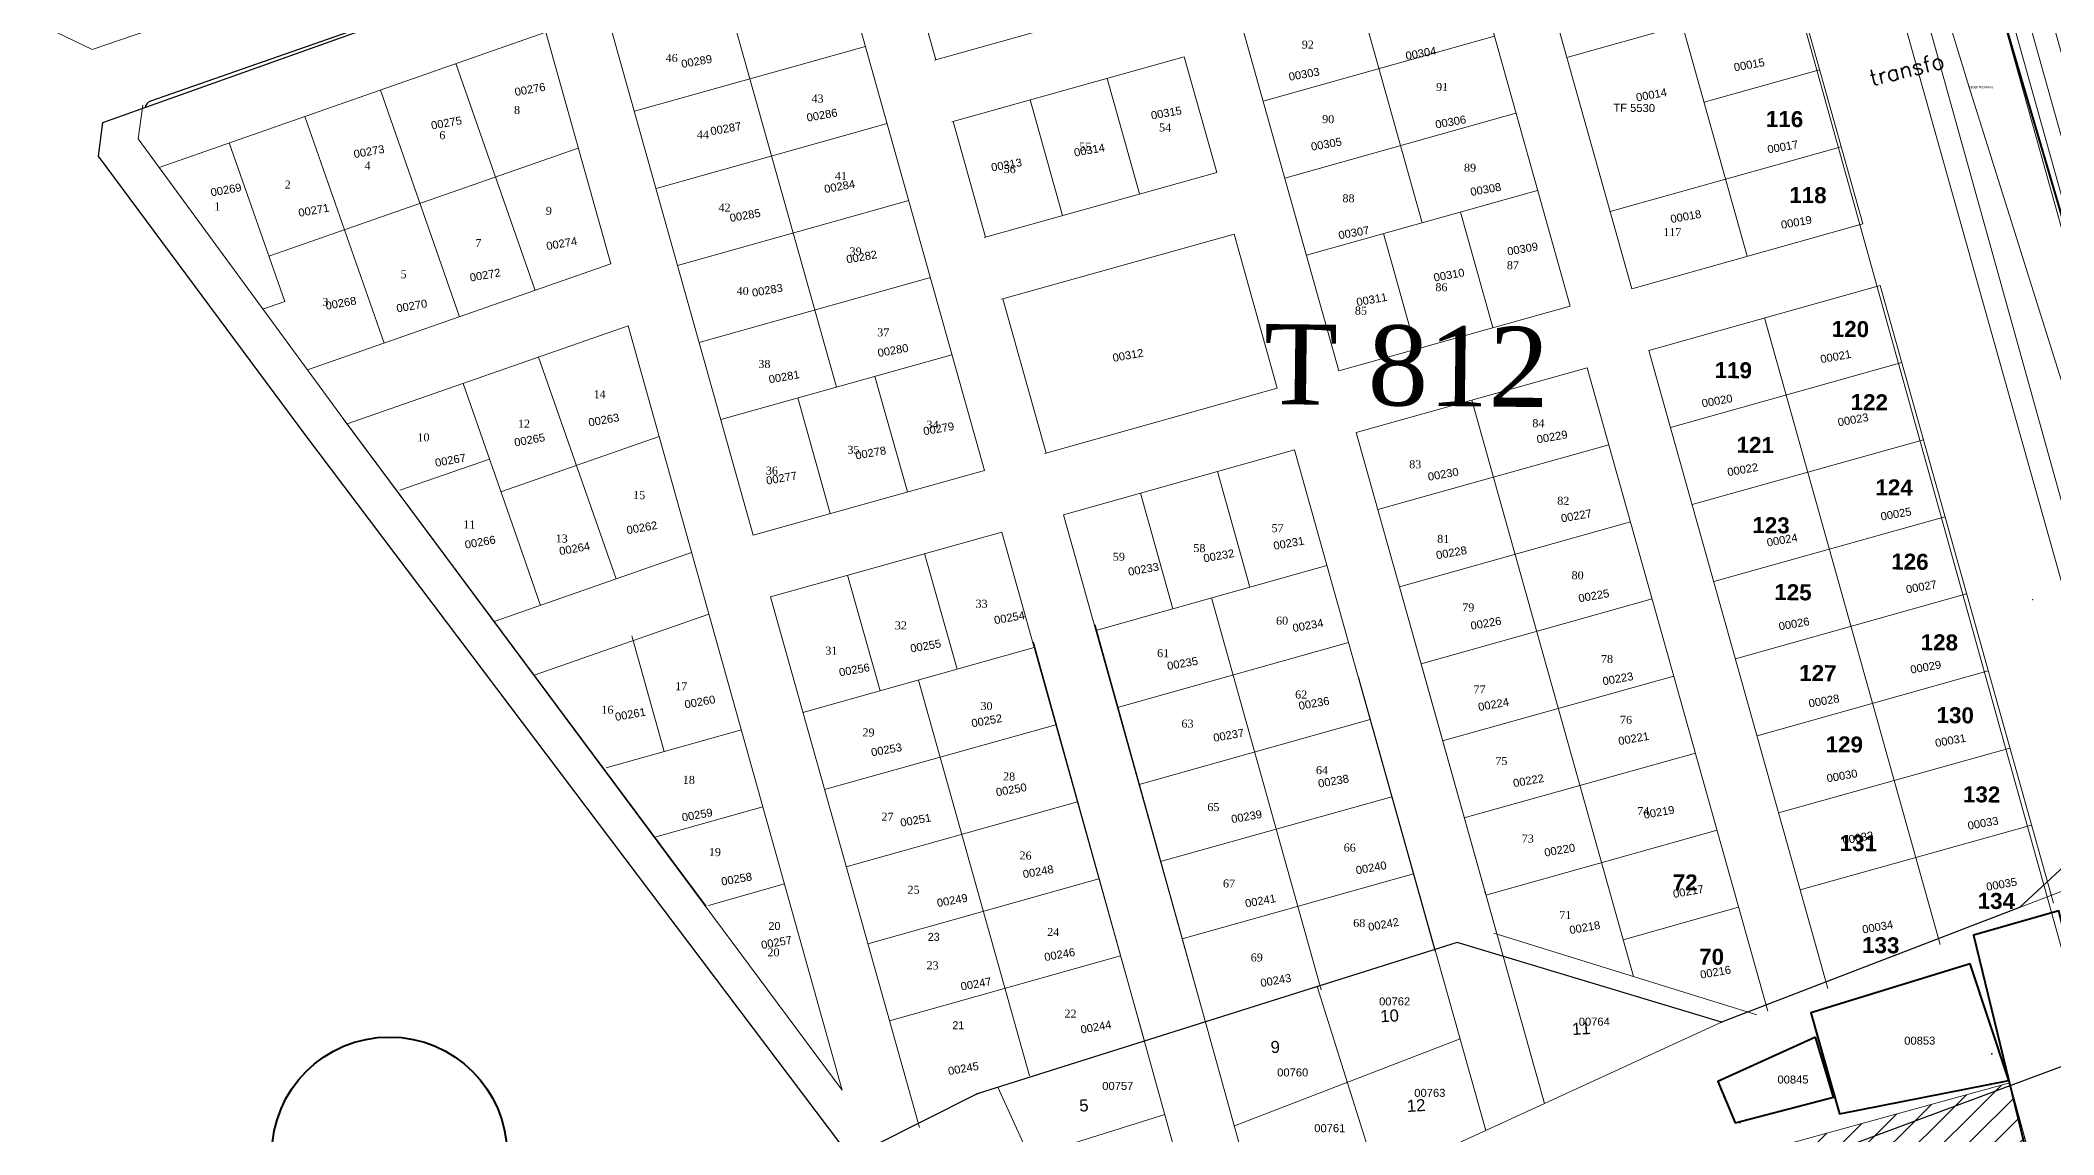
# Model space of a CAD drawing. Header units: metres. Extents: x 251686 to 255059, y 1627526 to 1631912.
# Drawn here: x 253424.3 to 253675.9, y 1630406.9 to 1630543.6 of the extents above; entities that cross this region are included whole.
import ezdxf
from ezdxf.enums import TextEntityAlignment as Align

# ---------------------------------------------------------------- set-up
doc = ezdxf.new("R2010")
doc.units = ezdxf.units.M
doc.header["$MEASUREMENT"] = 0
for name, color, linetype in [('A_revoir_niveau_0', 7, 'Continuous'), ('limites_parcelles', 7, 'Continuous'), ('limites_sections', 7, 'Continuous'), ('limites_tf', 7, 'Continuous'), ('numero_lot', 7, 'Continuous'), ('numero_parcelle', 7, 'Continuous'), ('toponymie', 7, 'Continuous')]:
    doc.layers.add(name, color=color, linetype=linetype)
for name, color, linetype, lineweight in [('Cotation Surface1', 1, 'Continuous', 0), ('Numero_TF', 7, 'Continuous', 0), ('PROJET TOSYALI', 6, 'Continuous', 30), ('TITRE FONCIER', 7, 'Continuous', 0), ('TopoAlt1', 3, 'Continuous', 0), ('TopoMat1', 4, 'Continuous', 0)]:
    doc.layers.add(name, color=color, linetype=linetype, lineweight=lineweight)
doc.layers.add('Lignes HT Vectorisées', color=6, linetype='Continuous', lineweight=0, true_color=0xff00ff)
doc.styles.get("Standard").update_dxf_attribs({"font": 'txt.shx'})
doc.styles.add('Style-Arial', font='arial.ttf')
doc.styles.add('Style-FANCY', font='times.ttf')
doc.styles.add('style1', font='')
doc.styles.get('style1').set_extended_font_data('Times New Roman', bold=True)

# ---------------------------------------------------------------- blocks, each defined once
blk = doc.blocks.new('TCPOINT_4')
at = {"color": 0, "lineweight": -2}
blk.add_point((0, 0), dxfattribs=at)
at = {"layer": 'TopoAlt1', "color": 0, "lineweight": -2}
blk.add_attdef('ALT', text='', height=0.015, dxfattribs=at).set_placement((0.005, -0.005), align=Align.TOP_LEFT)
at = {"layer": 'TopoMat1', "color": 0, "lineweight": -2}
blk.add_attdef('MAT', (0.005, 0.005), '', height=0.015, dxfattribs=at)

msp = doc.modelspace()

# ---------------------------------------------------------------- hatches: boundary and pattern name
at = {"layer": 'A_revoir_niveau_0', "linetype": 'Continuous'}
h = msp.add_hatch(dxfattribs=at)
h.set_pattern_fill('ANSI31', color=256, style=0, pattern_type=2)
h.set_pattern_definition([(44.7981, (0, 0), (-1.5659972348, 1.5770728933), [])])
h.paths.add_polyline_path([(253638.943337, 1630404.753864), (253670.42, 1630413.4), (253675.115048, 1630396.37835), (253643.65736, 1630387.725147)])

# ---------------------------------------------------------------- linework, layer by layer
at = {"layer": 'A_revoir_niveau_0', "color": 80, "linetype": 'Continuous', "lineweight": 0}
for p in [(253634.86838, 1630637.677051), (253685.93738, 1630472.284051)]:
    msp.add_line(p, (253665.29938, 1630537.903051), dxfattribs=at)
at = {"layer": 'A_revoir_niveau_0', "color": 7, "linetype": 'Continuous', "lineweight": 0}
for p, q in [((253669.761, 1630545.695), (253710.374, 1630400.166)), ((253670.860255, 1630545.832426), (253711.473255, 1630400.303426))]:
    msp.add_line(p, q, dxfattribs=at)
at = {"layer": 'A_revoir_niveau_0', "linetype": 'Continuous'}
msp.add_point((253668.20531, 1630417.057552), dxfattribs=at)
at = {"layer": 'Cotation Surface1', "color": 1, "linetype": 'Continuous', "lineweight": 40}
msp.add_circle((253467.950618, 1630404.443439, -0.000019), 14.694333, dxfattribs=at)
at = {"layer": 'Lignes HT Vectorisées', "color": 5, "flags": 128}
msp.add_lwpolyline([(253756.669149, 1629670.287472), (253861.621399, 1629827.964829), (253775.882942, 1630131.985118), (253683.847384, 1630461.074745), (253586.374624, 1630811.106198), (253617.63126, 1631056.920646), (253648.501603, 1631303.479896), (253822.386232, 1631416.29853), (253967.163614, 1631512.857485)], dxfattribs=at)
at = {"layer": 'limites_parcelles', "color": 7, "linetype": 'Continuous', "lineweight": 0}
for p, q in [((253621.823751, 1630628.544618), (253652.072786, 1630520.706796)), ((253610.990017, 1630611.624979), (253637.627868, 1630516.654653)), ((253600.025817, 1630595.172562), (253623.185232, 1630512.603695)), ((253594.145864, 1630586.51364), (253615.482342, 1630510.442997)), ((253579.703214, 1630582.462731), (253596.988867, 1630520.834437)), ((253565.485239, 1630577.607308), (253586.598092, 1630502.340824)), ((253529.182173, 1630566.325216), (253536.234899, 1630541.182132)), ((253521.538733, 1630563.949467), (253542.304877, 1630489.916361)), ((253507.321709, 1630559.094207), (253523.811053, 1630500.307703)), ((253492.879108, 1630555.043124), (253513.419571, 1630481.813892)), ((253536.075054, 1630541.137294), (253565.120168, 1630549.284591)), ((253615.082807, 1630541.488825), (253643.970366, 1630549.591926)), ((253487.487535, 1630544.641169), (253439.185438, 1630527.763088)), ((253487.487535, 1630544.641169), (253495.605972, 1630515.698505)), ((253498.565599, 1630534.770095), (253527.45044, 1630542.872434)), ((253577.145268, 1630536.040143), (253606.029518, 1630544.142317)), ((253476.269274, 1630540.721126), (253486.165724, 1630512.399761)), ((253538.2357, 1630533.434593), (253567.280814, 1630541.581889)), ((253567.280753, 1630541.581872), (253571.331984, 1630527.139312)), ((253632.227394, 1630535.911999), (253646.671173, 1630539.96355)), ((253466.829026, 1630537.422382), (253476.725476, 1630509.101016)), ((253557.65238, 1630538.881051), (253561.703611, 1630524.438492)), ((253436.569241, 1630531.33592), (253437.141628, 1630535.52034)), ((253548.024007, 1630536.18023), (253552.075238, 1630521.737671)), ((253457.388777, 1630534.123637), (253467.285228, 1630505.802272)), ((253501.266321, 1630525.141695), (253530.151247, 1630533.244057)), ((253538.395536, 1630533.479427), (253542.446729, 1630519.036857)), ((253579.846075, 1630526.411766), (253608.730325, 1630534.51394)), ((253462.247184, 1630496.265374), (253436.569241, 1630531.33592)), ((253436.569398, 1630531.336035), (253448.449235, 1630515.110733)), ((253447.948529, 1630530.824893), (253454.875812, 1630511.000603)), ((253491.546663, 1630530.170159), (253452.896565, 1630516.664752)), ((253620.484421, 1630522.232071), (253649.371979, 1630530.335173)), ((253542.28691, 1630518.992027), (253571.332024, 1630527.139324)), ((253582.546839, 1630516.783378), (253611.431132, 1630524.885563)), ((253503.967043, 1630515.513294), (253532.852053, 1630523.61568)), ((253601.803056, 1630522.18484), (253605.853909, 1630507.742391)), ((253623.185232, 1630512.603695), (253652.072786, 1630520.706796)), ((253544.447555, 1630511.289326), (253573.492669, 1630519.436622)), ((253573.492641, 1630519.436614), (253578.894283, 1630500.179868)), ((253592.174679, 1630519.484034), (253596.225475, 1630505.041785)), ((253495.605972, 1630515.698505), (253457.712994, 1630502.457407)), ((253506.667765, 1630505.884893), (253535.55286, 1630513.987303)), ((253625.346587, 1630504.901193), (253654.233044, 1630513.003985)), ((253654.233044, 1630513.003985), (253675.875884, 1630435.844534)), ((253454.875812, 1630511.000603), (253452.154562, 1630510.049724)), ((253544.607365, 1630511.334153), (253550.008956, 1630492.077393)), ((253586.598092, 1630502.340824), (253615.482342, 1630510.442997)), ((253497.770953, 1630507.980194), (253462.659956, 1630495.710985)), ((253497.770953, 1630507.980194), (253524.547772, 1630412.519395)), ((253639.789166, 1630508.952354), (253661.740904, 1630430.693389)), ((253625.346587, 1630504.901193), (253647.700591, 1630425.208127)), ((253486.590698, 1630504.073359), (253496.276427, 1630476.354508)), ((253509.368487, 1630496.256493), (253538.253667, 1630504.358926)), ((253588.757481, 1630494.63777), (253617.643892, 1630502.74055)), ((253617.643892, 1630502.74055), (253640.182612, 1630422.384578)), ((253628.047394, 1630495.272816), (253656.93385, 1630503.375608)), ((253477.150431, 1630500.77467), (253483.902221, 1630481.452236)), ((253528.625381, 1630501.658145), (253532.676483, 1630487.215615)), ((253549.849169, 1630492.032572), (253578.894283, 1630500.179868)), ((253518.997004, 1630498.957338), (253523.048089, 1630484.514869)), ((253603.200055, 1630498.688953), (253623.393852, 1630426.697524)), ((253524.547772, 1630412.519395), (253462.176641, 1630496.369483)), ((253507.528021, 1630435.501627), (253462.255433, 1630496.254108)), ((253588.757481, 1630494.63777), (253606.276236, 1630432.18294)), ((253501.657567, 1630494.124206), (253481.888126, 1630487.21622)), ((253552.16929, 1630484.374604), (253581.055471, 1630492.477319)), ((253581.055471, 1630492.477319), (253598.627998, 1630429.827241)), ((253591.458288, 1630485.009393), (253620.344699, 1630493.112173)), ((253630.748201, 1630485.644439), (253659.634657, 1630493.747231)), ((253480.449159, 1630491.334292), (253469.261716, 1630487.424945)), ((253513.419571, 1630481.813892), (253542.304877, 1630489.916361)), ((253571.426055, 1630489.77618), (253575.477227, 1630475.333644)), ((253561.797673, 1630487.075392), (253565.84885, 1630472.632837)), ((253552.16929, 1630484.374604), (253569.947134, 1630420.996117)), ((253515.580831, 1630474.111362), (253544.465202, 1630482.21357)), ((253544.465202, 1630482.21357), (253562.296896, 1630418.640438)), ((253594.159095, 1630475.381016), (253623.045506, 1630483.483796)), ((253633.449007, 1630476.016062), (253662.335464, 1630484.118854)), ((253505.716695, 1630479.653197), (253481.027959, 1630471.026274)), ((253483.902221, 1630481.452236), (253486.83616, 1630473.055819)), ((253534.83762, 1630479.51285), (253538.8887, 1630465.070384)), ((253525.209225, 1630476.812106), (253529.260323, 1630462.369577)), ((253556.220501, 1630469.932039), (253585.106681, 1630478.034753)), ((253636.149814, 1630466.387685), (253665.036271, 1630474.490477)), ((253507.878216, 1630471.950741), (253486.050111, 1630464.323401)), ((253515.580831, 1630474.111362), (253534.173009, 1630407.828574)), ((253570.663038, 1630473.983241), (253584.389707, 1630425.047299)), ((253596.859902, 1630465.752639), (253625.746312, 1630473.855419)), ((253498.249862, 1630469.249853), (253502.301173, 1630454.807404)), ((253556.164329, 1630470.611696), (253577.236298, 1630394.755202)), ((253519.631946, 1630459.66877), (253548.516412, 1630467.771004)), ((253569.871846, 1630391.374932), (253548.454748, 1630468.47385)), ((253558.921307, 1630460.303662), (253587.807488, 1630468.406376)), ((253596.71551, 1630466.334775), (253612.29139, 1630410.84542)), ((253599.560708, 1630456.124262), (253628.447119, 1630464.227042)), ((253638.850621, 1630456.759308), (253667.737077, 1630464.8621)), ((253534.074512, 1630463.719981), (253547.936801, 1630414.299671)), ((253604.95631, 1630407.478633), (253589.067526, 1630464.082711)), ((253495.039199, 1630452.770385), (253511.92955, 1630457.508211)), ((253522.332847, 1630450.04042), (253551.217219, 1630458.142627)), ((253561.622114, 1630450.675285), (253590.508295, 1630458.777999)), ((253602.261515, 1630446.495885), (253631.147926, 1630454.598665)), ((253641.551428, 1630447.130931), (253670.437884, 1630455.233723)), ((253564.322921, 1630441.046908), (253593.209102, 1630449.149622)), ((253501.126771, 1630444.092012), (253514.630356, 1630447.879834)), ((253525.033654, 1630440.412043), (253553.918026, 1630448.51425)), ((253604.962322, 1630436.867509), (253633.848733, 1630444.970288)), ((253644.252234, 1630437.502554), (253673.138691, 1630445.605346)), ((253567.023728, 1630431.418531), (253595.909908, 1630439.521245)), ((253507.822884, 1630435.584338), (253517.331163, 1630438.251457)), ((253527.734461, 1630430.783666), (253556.618833, 1630438.885873)), ((253622.105564, 1630431.290305), (253636.549539, 1630435.341911)), ((253638.81421, 1630421.92779), (253605.951861, 1630432.092578)), ((253530.435268, 1630421.155289), (253559.319639, 1630429.257496)), ((253569.932511, 1630421.044557), (253598.612434, 1630430.075523)), ((253607.134148, 1630429.218187), (253634.413991, 1630420.999651)), ((253591.480174, 1630401.293113), (253583.879899, 1630425.429547)), ((253573.548515, 1630408.030766), (253601.749305, 1630418.903647)), ((253541.379248, 1630412.053474), (253562.296959, 1630418.640213)), ((253528.075509, 1630405.340312), (253541.379248, 1630412.053474)), ((253543.969926, 1630412.862372), (253556.623723, 1630385.29407)), ((253638.943337, 1630404.753864, 0.000001), (253670.42, 1630413.4, 0.000001)), ((253670.42, 1630413.4, 0.000001), (253675.115048, 1630396.37835, 0.000001)), ((253547.961866, 1630404.165298), (253564.842104, 1630409.480684))]:
    msp.add_line(p, q, dxfattribs=at)
at = {"layer": 'limites_parcelles', "color": 7, "lineweight": 0, "flags": 128}
msp.add_lwpolyline([(253761.441639, 1630127.929408), (253669.399425, 1630457.042785), (253571.924424, 1630807.082271), (253571.51908, 1630809.029393), (253571.374904, 1630811.013026), (253571.494427, 1630812.998296), (253602.749246, 1631058.798456), (253633.6178, 1631305.343416), (253634.165779, 1631307.894016), (253635.14739, 1631310.311098), (253636.532942, 1631312.521547), (253638.280524, 1631314.458505), (253640.337273, 1631316.063379), (253814.14227, 1631428.830345), (253814.14227, 1631428.830345), (253950.854808, 1631520.01047), (253983.472344, 1631505.704533), (253830.629866, 1631403.767217), (253662.51866, 1631294.693741), (253632.51326, 1631055.042836), (253601.636463, 1630812.215479), (253698.295348, 1630465.106707), (253790.324263, 1630136.040833)], dxfattribs=at)
at = {"layer": 'limites_parcelles', "color": 7, "linetype": 'Continuous', "lineweight": 0, "flags": 128}
for points in [[(253430.813513, 1630542.47556), (253417.369663, 1630548.992124)], [(253430.813513, 1630542.47556), (253448.617269, 1630548.545235)]]:
    msp.add_lwpolyline(points, dxfattribs=at)
at = {"layer": 'limites_parcelles', "color": 7, "linetype": 'Continuous', "lineweight": 0}
for p in [(253665.29938, 1630537.903051), (253636.728647, 1630408.411416)]:
    msp.add_point(p, dxfattribs=at)
at = {"layer": 'limites_sections', "color": 112, "linetype": 'Continuous', "lineweight": 40, "flags": 128}
for points in [[(254450.84006, 1630759.175246), (254395.3871, 1630569.1026), (254353.2541, 1630409.5098), (254348.492261, 1630392.388149), (254237.72828, 1630442.844843), (254040.038076, 1630496.898217), (253942.172035, 1630521.14592), (253859.148201, 1630539.484772), (253853.186893, 1630453.726815), (253808.243015, 1630442.914881), (253793.178897, 1630438.29059), (253774.754402, 1630423.155021), (253711.134092, 1630399.982213), (253678.015836, 1630518.052824), (253627.848348, 1630688.389303), (253621.624412, 1630712.828844), (253610.975151, 1630786.918169), (253609.69659, 1630931.397239), (253737.566314, 1630938.284849), (253928.216166, 1630961.492497), (253976.914647, 1630881.792805), (254242.098307, 1630809.467069), (254450.84006, 1630759.175246)], [(253571.047075, 1630723.599568), (253600.186297, 1630706.548526), (253621.817231, 1630711.994443), (253628.041124, 1630687.554872), (253678.208666, 1630517.218459), (253711.262634, 1630399.425895), (253749.054407, 1630241.188111), (253786.719032, 1630083.077529), (253667.019158, 1630061.048467), (253520.677582, 1630008.003458), (253349.874626, 1629905.007271), (253370.894891, 1630071.745612), (253278.664905, 1630062.128606), (253271.082561, 1630189.80614), (253238.792095, 1630544.179111), (253486.322083, 1630710.425653), (253532.904976, 1630728.2652), (253571.047075, 1630723.599568)]]:
    msp.add_lwpolyline(points, close=True, dxfattribs=at)
at = {"layer": 'limites_tf', "color": 5, "linetype": 'Continuous', "lineweight": 0}
for p, q in [((253641.317297, 1630658.258494, -0.000014), (253698.361121, 1630455.010481, -0.000014)), ((253684.765812, 1630447.912908, -0.000014), (253630.377171, 1630641.539893, -0.000014)), ((253687.796568, 1630441.501668), (253671.664644, 1630435.308476)), ((253634.413991, 1630420.999651), (253671.664644, 1630435.308476)), ((253544.147431, 1630379.567476), (253634.413991, 1630420.999651))]:
    msp.add_line(p, q, dxfattribs=at)
at = {"layer": 'limites_tf', "color": 5, "linetype": 'Continuous', "lineweight": 30}
for p, q in [((253494.324276, 1630555.694205), (253438.096181, 1630536.016593)), ((253693.316304, 1630421.552094), (253627.339498, 1630397.034431))]:
    msp.add_line(p, q, dxfattribs=at)
at = {"layer": 'limites_tf', "color": 5, "linetype": 'Continuous', "lineweight": 30, "flags": 128}
msp.add_lwpolyline([(253594.426761, 1630586.600801), (253652.57738, 1630675.466051), (253711.461613, 1630669.490237), (253773.051404, 1630655.133117), (253863.473011, 1630631.515451), (253855.553493, 1630548.171187), (253852.242032, 1630482.492448), (253763.124963, 1630463.616363), (253714.316845, 1630461.398339), (253689.131833, 1630451.507025), (253671.664644, 1630435.308476), (253634.413991, 1630420.999651), (253629.589095, 1630422.456662), (253601.398835, 1630430.946052), (253541.381868, 1630412.047423), (253528.078129, 1630405.334261), (253527.694071, 1630401.34559), (253457.501025, 1630494.253514), (253431.583886, 1630529.165058), (253432.128648, 1630533.353164), (253488.960463, 1630553.633025), (253594.426761, 1630586.600801)], close=True, dxfattribs=at)
at = {"layer": 'limites_tf', "color": 5, "linetype": 'Continuous', "lineweight": 30}
msp.add_arc((253438.426497, 1630535.072725), 0.999998, 109.28803, 172.238549, dxfattribs=at)
at = {"layer": 'numero_lot', "color": 1, "linetype": 'Continuous', "lineweight": 40, "extrusion": (2.05448e-08, -6.69473e-08, 1), "elevation": -0.103941, "flags": 128}
msp.add_lwpolyline([(253670.319267, 1630413.702402), (253665.47, 1630428.26), (253645.56, 1630422.15), (253649.17, 1630409.53), (253670.319267, 1630413.702402)], dxfattribs=at)
at = {"layer": 'numero_lot', "color": 7, "linetype": 'Continuous', "lineweight": 30}
for p in [(253604.882383, 1630437.236857), (253634.413991, 1630420.999651), (253541.379248, 1630412.053474), (253587.646937, 1630413.466445)]:
    msp.add_point(p, dxfattribs=at)
at = {"layer": 'numero_lot', "color": 1, "linetype": 'Continuous', "lineweight": 40}
msp.add_3dface([(253646.15, 1630419.12), (253633.96, 1630413.58), (253636.11, 1630408.43), (253648.39, 1630411.64)], dxfattribs=at)
at = {"layer": 'PROJET TOSYALI', "color": 3, "linetype": 'Continuous', "lineweight": 40}
msp.add_3dface([(253686.522, 1630393.966), (253676.549, 1630434.899), (253665.896, 1630431.859), (253675.868, 1630390.926)], dxfattribs=at)

# ---------------------------------------------------------------- block references
at = {"layer": 'toponymie', "color": 80, "lineweight": 0, "xscale": 1000, "yscale": 1000, "zscale": 1000, "rotation": 359.37}
msp.add_blockref('TCPOINT_4', (253673.273525, 1630473.771576), dxfattribs=at)

# ---------------------------------------------------------------- texts
at = {"layer": 'limites_parcelles', "color": 7, "linetype": 'Continuous', "lineweight": 0, "style": 'Style-Arial'}
msp.add_text('RECEPTF2938A31', height=0.25, dxfattribs=at).set_placement((253665.29938, 1630537.903051), align=Align.TOP_LEFT)
at = {"layer": 'numero_lot', "color": 7, "linetype": 'Continuous', "lineweight": 30, "style": 'Style-FANCY'}
for s, p in [('92', (253582.715219, 1630543.091605)), ('46', (253503.224512, 1630541.427304)), ('91', (253599.501635, 1630537.793538)), ('8', (253483.902012, 1630534.930018)), ('43', (253521.446446, 1630536.356951)), ('6', (253474.566368, 1630531.786017)), ('44', (253507.120944, 1630531.860934)), ('54', (253564.883787, 1630532.740879)), ('90', (253585.262591, 1630533.783569)), ('55', (253554.907639, 1630530.361473)), ('4', (253465.223586, 1630527.992763)), ('41', (253524.368438, 1630526.693074)), ('56', (253545.467426, 1630527.543287)), ('89', (253602.986894, 1630527.717635)), ('2', (253455.247438, 1630525.613357)), ('1', (253446.457249, 1630522.896246)), ('9', (253487.873267, 1630522.332613)), ('42', (253509.832607, 1630522.740479)), ('88', (253587.803717, 1630523.907436)), ('117', (253628.260098, 1630519.674811)), ('7', (253479.068799, 1630518.316996)), ('39', (253526.21142, 1630517.257505)), ('5', (253469.724826, 1630514.415533)), ('87', (253608.341679, 1630515.537904)), ('40', (253512.097436, 1630512.326275)), ('86', (253599.416019, 1630512.795226)), ('3', (253459.953058, 1630510.951661)), ('85', (253589.352817, 1630509.875669)), ('37', (253529.669347, 1630507.154847)), ('38', (253514.8091, 1630503.20582)), ('14', (253494.218679, 1630499.428023)), ('10', (253472.204605, 1630494.042553)), ('12', (253484.768948, 1630495.744167)), ('34', (253535.815279, 1630495.615748)), ('84', (253611.5315, 1630495.806447)), ('35', (253525.938941, 1630492.477692)), ('36', (253515.744135, 1630489.884247)), ('83', (253596.144504, 1630490.672771)), ('15', (253499.163184, 1630486.819916)), ('82', (253614.642437, 1630486.113437)), ('11', (253477.92512, 1630483.157462)), ('13', (253489.478137, 1630481.407097)), ('57', (253578.934013, 1630482.696098)), ('81', (253599.638092, 1630481.35433)), ('59', (253559.102945, 1630479.126395)), ('58', (253569.172954, 1630480.206106)), ('80', (253616.432837, 1630476.813724)), ('33', (253541.950363, 1630473.25458)), ('79', (253602.761523, 1630472.797512)), ('32', (253531.862506, 1630470.551738)), ('60', (253579.502217, 1630471.14103)), ('31', (253523.175697, 1630467.400602)), ('61', (253564.640779, 1630467.083793)), ('78', (253620.103175, 1630466.35701)), ('17', (253504.416499, 1630462.953338)), ('62', (253581.888273, 1630461.915933)), ('77', (253604.163026, 1630462.555134)), ('16', (253495.191374, 1630460.024565)), ('30', (253542.566931, 1630460.477619)), ('76', (253622.480045, 1630458.755342)), ('29', (253527.821962, 1630457.176655)), ('63', (253567.680429, 1630458.284398)), ('75', (253606.903806, 1630453.623747)), ('18', (253505.369382, 1630451.254897)), ('28', (253545.390303, 1630451.680602)), ('64', (253584.488228, 1630452.472041)), ('27', (253530.19374, 1630446.653053)), ('65', (253570.918508, 1630447.859492)), ('74', (253624.626026, 1630447.368448)), ('73', (253610.203987, 1630443.928656)), ('19', (253508.62293, 1630442.236706)), ('26', (253547.444804, 1630441.80982)), ('66', (253587.950914, 1630442.802219)), ('25', (253533.446098, 1630437.526653)), ('67', (253572.86844, 1630438.314525)), ('71', (253614.896405, 1630434.389285)), ('24', (253550.90868, 1630432.248206)), ('68', (253589.145063, 1630433.373785)), ('20', (253515.947681, 1630429.710647)), ('69', (253576.335886, 1630429.077538)), ('23', (253535.829775, 1630428.085139)), ('22', (253553.06775, 1630422.051608))]:
    msp.add_text(s, height=1, rotation=359.37, dxfattribs=at).set_placement(p, align=Align.MIDDLE_CENTER)
at = {"layer": 'numero_lot', "color": 7, "linetype": 'Continuous', "lineweight": 30}
for s, insert, char_height, attachment_point, rotation, line_spacing_factor, style in [('\\fArial|b1|i0|c00|p39;116', (253639.949603, 1630532.795831), 2, 7, 359.37002049, 0.72, 'style1'), ('\\fArial|b1|i0|c00|p39;118', (253642.87338, 1630523.294267), 2, 7, 359.37002049, 0.72, 'style1'), ('\\fArial|b1|i0|c00|p39;120', (253648.178191, 1630506.569766), 2, 7, 359.37002049, 0.72, 'style1'), ('\\fArial|b1|i0|c00|p39;119', (253633.548167, 1630501.427767), 2, 7, 359.37002049, 0.72, 'style1'), ('\\fArial|b1|i0|c00|p39;122', (253650.538402, 1630497.453176), 2, 7, 359.37002049, 0.72, 'style1'), ('\\fArial|b1|i0|c00|p39;121', (253636.284783, 1630492.117649), 2, 7, 359.37002049, 0.72, 'style1'), ('\\fArial|b1|i0|c00|p39;124', (253653.638929, 1630486.813339), 2, 7, 359.37002049, 0.72, 'style1'), ('\\fArial|b1|i0|c00|p39;123', (253638.256097, 1630482.058393), 2, 7, 359.37002049, 0.72, 'style1'), ('\\fArial|b1|i0|c00|p39;126', (253655.618572, 1630477.511545), 2, 7, 359.37002049, 0.72, 'style1'), ('\\fArial|b1|i0|c00|p39;125', (253641.003124, 1630473.695103), 2, 7, 359.37002049, 0.72, 'style1'), ('\\fArial|b1|i0|c00|p39;128', (253659.293074, 1630467.433561), 2, 7, 359.37002049, 0.72, 'style1'), ('\\fArial|b1|i0|c00|p39;127', (253644.109897, 1630463.623362), 2, 7, 359.37002049, 0.72, 'style1'), ('\\fArial|b1|i0|c00|p39;130', (253661.2748, 1630458.321133), 2, 7, 359.37002049, 0.72, 'style1'), ('\\fArial|b1|i0|c00|p39;129', (253647.418407, 1630454.685732), 2, 7, 359.37002049, 0.72, 'style1'), ('\\fArial|b1|i0|c00|p39;132', (253664.572898, 1630448.436676), 2, 7, 359.37002049, 0.72, 'style1'), ('\\fArial|b1|i0|c00|p39;131', (253649.175491, 1630442.356173), 2, 7, 359.37002049, 0.72, 'style1'), ('\\fArial|b1|i0|c00|p39;72', (253628.302527, 1630437.472209), 2, 7, 359.37002049, 0.72, 'style1'), ('\\fArial|b1|i0|c00|p39;134', (253666.415947, 1630435.127046), 2, 7, 359.37002049, 0.72, 'style1'), ('\\FFANCY;20', (253516.06842, 1630432.997158), 1, 5, 0.14192178, 0.806439, 'Style-FANCY'), ('\\FFANCY;23', (253535.970607, 1630431.639644), 1, 5, 0.14192178, 0.806439, 'Style-FANCY'), ('\\fArial|b1|i0|c00|p39;133', (253651.971003, 1630429.604235), 2, 7, 359.37002049, 0.72, 'style1'), ('\\fArial|b1|i0|c00|p39;70', (253631.606872, 1630428.155849), 2, 7, 359.37002049, 0.72, 'style1'), ('\\FFANCY;21', (253539.044868, 1630420.60926), 1, 5, 0.14192178, 0.806439, 'Style-FANCY')]:
    msp.add_mtext(s, dxfattribs=dict(at, insert=insert, char_height=char_height, attachment_point=attachment_point, rotation=rotation, line_spacing_factor=line_spacing_factor, style=style))
at = {"layer": 'numero_lot', "color": 7, "linetype": 'Continuous', "lineweight": 30, "char_height": 1.5, "attachment_point": 7, "rotation": 3.44141889, "line_spacing_factor": 0.6}
for s, insert in [('\\fArial|b0|i0|c00|p39;10', (253591.813862, 1630420.948482)), ('\\fArial|b0|i0|c00|p39;11', (253615.763507, 1630419.375233)), ('\\fArial|b0|i0|c00|p39;9', (253578.112577, 1630417.092542)), ('\\fArial|b0|i0|c00|p39;5', (253554.197064, 1630409.792306)), ('\\fArial|b0|i0|c00|p39;12', (253595.130879, 1630409.764612))]:
    msp.add_mtext(s, dxfattribs=dict(at, insert=insert))
at = {"layer": 'numero_parcelle', "color": 5, "lineweight": 30, "style": 'Style-Arial'}
for s, rotation, p in [('00304', 10.13223, (253594.848075, 1630542.164066, -0.000014)), ('00289', 10.13223, (253504.346518, 1630541.152003, -0.000014)), ('00303', 10.13223, (253580.255228, 1630539.556214, -0.000014)), ('00015', 10.13223, (253635.8731, 1630540.732785, -0.000014)), ('00276', 10.13223, (253483.522373, 1630537.651523, -0.000014)), ('00014', 10.13223, (253623.65381, 1630536.984145, -0.000014)), ('00286', 10.13223, (253520.011822, 1630534.445311, -0.000014)), ('00315', 10.13223, (253563.037008, 1630534.715708, -0.000014)), ('00275', 10.13223, (253473.07795, 1630533.46712, -0.000014)), ('00287', 10.13223, (253507.988683, 1630532.753873, -0.000014)), ('00306', 10.13223, (253598.566119, 1630533.590975, -0.000014)), ('00273', 10.13223, (253463.403295, 1630529.894894, -0.000014)), ('00314', 10.13223, (253553.42134, 1630530.0802, -0.000014)), ('00305', 10.13223, (253583.031798, 1630530.814875, -0.000014)), ('00017', 10.13223, (253640.067065, 1630530.474554, -0.000014)), ('00313', 10.13223, (253543.065126, 1630528.229466, -0.000014)), ('00269', 10.13223, (253445.533855, 1630525.107311, -0.000014)), ('00284', 10.13223, (253522.206848, 1630525.531359, -0.000014)), ('00308', 10.13223, (253602.950789, 1630525.167735, -0.000014)), ('00271', 10.13223, (253456.501784, 1630522.553729, -0.000014)), ('00285', 10.13223, (253510.40179, 1630521.913537, -0.000014)), ('00018', 10.13223, (253627.951562, 1630521.782081, -0.000014)), ('00307', 10.13223, (253586.464717, 1630519.7599, -0.000014)), ('00019', 10.13223, (253641.759783, 1630521.057023, -0.000014)), ('00274', 10.13223, (253487.482876, 1630518.403161, -0.000014)), ('00282', 10.13223, (253524.967993, 1630516.737652, -0.000014)), ('00309', 10.13223, (253607.554155, 1630517.734067)), ('00272', 10.13223, (253477.920537, 1630514.471735, -0.000014)), ('00310', 10.13223, (253598.362956, 1630514.472194, -0.000014)), ('00283', 10.13223, (253513.182304, 1630512.56765, -0.000014)), ('00311', 10.13223, (253588.708141, 1630511.40864, -0.000014)), ('00268', 10.13223, (253459.891209, 1630510.954303)), ('00270', 10.13223, (253468.750708, 1630510.610452, -0.000014)), ('00280', 10.13223, (253528.880083, 1630505.053913, -0.000014)), ('00312', 10.13223, (253558.2454, 1630504.445161, -0.000014)), ('00021', 10.13223, (253646.684352, 1630504.280513, -0.000014)), ('00281', 10.13223, (253515.274244, 1630501.749296, -0.000014)), ('00020', 10.13223, (253631.859503, 1630498.756444, -0.000014)), ('00263', 10.13223, (253492.744534, 1630496.370109, -0.000014)), ('00023', 10.13223, (253648.856466, 1630496.393997)), ('00265', 10.13223, (253483.474131, 1630493.879956, -0.000014)), ('00279', 10.13223, (253534.592333, 1630495.279422, -0.000014)), ('00229', 10.13223, (253611.241501, 1630494.249849, -0.000014)), ('00267', 10.13223, (253473.576705, 1630491.336402, -0.000014)), ('00278', 10.13223, (253526.092041, 1630492.252187, -0.000014)), ('00277', 10.13223, (253514.951402, 1630489.101795, -0.000014)), ('00230', 10.13223, (253597.635301, 1630489.587631, -0.000014)), ('00022', 10.13223, (253635.061158, 1630490.160526, -0.000014)), ('00227', 10.13223, (253614.270985, 1630484.397137, -0.000014)), ('00025', 10.13223, (253654.218388, 1630484.621339, -0.000014)), ('00266', 10.13223, (253477.290566, 1630481.106443, -0.000014)), ('00262', 10.13223, (253497.508745, 1630482.913751, -0.000014)), ('00024', 10.13223, (253639.989638, 1630481.373685, -0.000014)), ('00264', 10.13223, (253489.093431, 1630480.298589, -0.000014)), ('00232', 10.13223, (253569.594933, 1630479.404685, -0.000014)), ('00231', 10.13223, (253578.337192, 1630480.966993, -0.000014)), ('00228', 10.13223, (253598.662665, 1630479.791846, -0.000014)), ('00233', 10.13223, (253560.180193, 1630477.7222, -0.000014)), ('00225', 10.13223, (253616.451902, 1630474.404811, -0.000014)), ('00027', 10.13223, (253657.386137, 1630475.528757, -0.000014)), ('00254', 10.13223, (253543.43506, 1630471.673692, -0.000014)), ('00234', 10.13223, (253580.727493, 1630470.698066, -0.000014)), ('00226', 10.13223, (253602.970604, 1630470.969414, -0.000014)), ('00026', 10.13223, (253641.479119, 1630470.901883, -0.000014)), ('00255', 10.13223, (253532.964029, 1630468.135516, -0.000014)), ('00256', 10.13223, (253524.058842, 1630465.154989, -0.000014)), ('00235', 10.13223, (253565.05922, 1630465.953284, -0.000014)), ('00223', 10.13223, (253619.464263, 1630464.049598, -0.000014)), ('00029', 10.13223, (253657.929582, 1630465.497342, -0.000014)), ('00260', 10.13223, (253504.749174, 1630461.148565, -0.000014)), ('00236', 10.13223, (253581.493999, 1630460.972417, -0.000014)), ('00028', 10.13223, (253645.219412, 1630461.276712, -0.000014)), ('00261', 10.13223, (253496.064557, 1630459.596558, -0.000014)), ('00252', 10.13223, (253540.599686, 1630458.803975, -0.000014)), ('00224', 10.13223, (253603.918846, 1630460.838147, -0.000014)), ('00237', 10.13223, (253570.826144, 1630456.982337, -0.000014)), ('00221', 10.13223, (253621.431262, 1630456.576835, -0.000014)), ('00031', 10.13223, (253661.025171, 1630456.332093, -0.000014)), ('00253', 10.13223, (253528.063099, 1630455.174489, -0.000014)), ('00238', 10.13223, (253583.922572, 1630451.265971, -0.000014)), ('00222', 10.13223, (253608.288239, 1630451.316894, -0.000014)), ('00030', 10.13223, (253647.471199, 1630451.913527, -0.000014)), ('00250', 10.13223, (253543.666844, 1630450.184021, -0.000014)), ('00259', 10.13223, (253504.415491, 1630447.039151, -0.000014)), ('00251', 10.13223, (253531.716355, 1630446.381455, -0.000014)), ('00239', 10.13223, (253573.057893, 1630446.823986, -0.000014)), ('00219', 10.13223, (253624.600117, 1630447.370695)), ('00033', 10.13223, (253665.090614, 1630446.002411, -0.000014)), ('00032', 10.13223, (253649.459746, 1630444.174347, -0.000014)), ('00220', 10.13223, (253612.192692, 1630442.64641, -0.000014)), ('00258', 10.13223, (253509.336699, 1630439.02835, -0.000014)), ('00248', 10.13223, (253547.022676, 1630439.948732, -0.000014)), ('00240', 10.13223, (253588.633206, 1630440.439334, -0.000014)), ('00035', 10.13223, (253667.408657, 1630438.373124, -0.000014)), ('00249', 10.13223, (253536.282653, 1630436.362485, -0.000014)), ('00241', 10.13223, (253574.799769, 1630436.300271, -0.000014)), ('00217', 10.13223, (253628.271511, 1630437.482134)), ('00242', 10.13223, (253590.17717, 1630433.353007, -0.000014)), ('00257', 10.13223, (253514.321016, 1630431.108205, -0.000014)), ('00218', 10.13223, (253615.325131, 1630432.966984, -0.000014)), ('00034', 10.13223, (253651.91938, 1630433.036362, -0.000014)), ('00246', 10.13223, (253549.706025, 1630429.593265, -0.000014)), ('00247', 10.13223, (253539.259051, 1630425.920478, -0.000014)), ('00243', 10.13223, (253576.714413, 1630426.363072, -0.000014)), ('00216', 10.13223, (253631.663505, 1630427.395063, -0.000014)), ('00762', 0.13223, (253591.622286, 1630424.081148, -0.000014)), ('00764', 0.13223, (253616.571061, 1630421.556374, -0.000014)), ('00244', 10.13223, (253554.238427, 1630420.54061, -0.000014)), ('00245', 10.13223, (253537.676792, 1630415.358356, -0.000014)), ('00760', 0.13223, (253578.88621, 1630415.210072, -0.000014)), ('00757', 0.13223, (253557.02724, 1630413.524068, -0.000014)), ('00763', 0.13223, (253596.017855, 1630412.660305)), ('00761', 0.13223, (253583.517117, 1630408.243865, -0.000014))]:
    msp.add_text(s, height=1, rotation=rotation, dxfattribs=at).set_placement(p, align=Align.TOP_LEFT)
at = {"layer": 'numero_parcelle', "color": 5, "lineweight": 0, "style": 'Style-Arial'}
for s, p in [('00853', (253657.244994, 1630419.182524, -0.000015)), ('00845 ', (253641.400611, 1630414.326178, -0.000015))]:
    msp.add_text(s, height=1, rotation=0.13223, dxfattribs=at).set_placement(p, align=Align.TOP_LEFT)
at = {"layer": 'numero_tf', "color": 4, "linetype": 'Continuous', "lineweight": 0, "insert": (253620.905662, 1630535.721425), "char_height": 1, "attachment_point": 1, "rotation": 359.34767333, "line_spacing_factor": 0.779643, "style": 'Style-Arial'}
msp.add_mtext('TF 5530', dxfattribs=at)
at = {"layer": 'TITRE FONCIER', "color": 2, "linetype": 'Continuous', "lineweight": 0, "style": 'Style-FANCY'}
msp.add_text('T 812', height=10.000002, rotation=359.37, dxfattribs=at).set_placement((253595.048513, 1630503.000912), align=Align.MIDDLE_CENTER)
at = {"layer": 'toponymie', "color": 120, "lineweight": 0, "insert": (253652.696256, 1630539.843889), "char_height": 2.00072, "width": 148.378713, "attachment_point": 1, "rotation": 13.81773794}
msp.add_mtext('transfo', dxfattribs=at)

doc.saveas('drawing.dxf')
